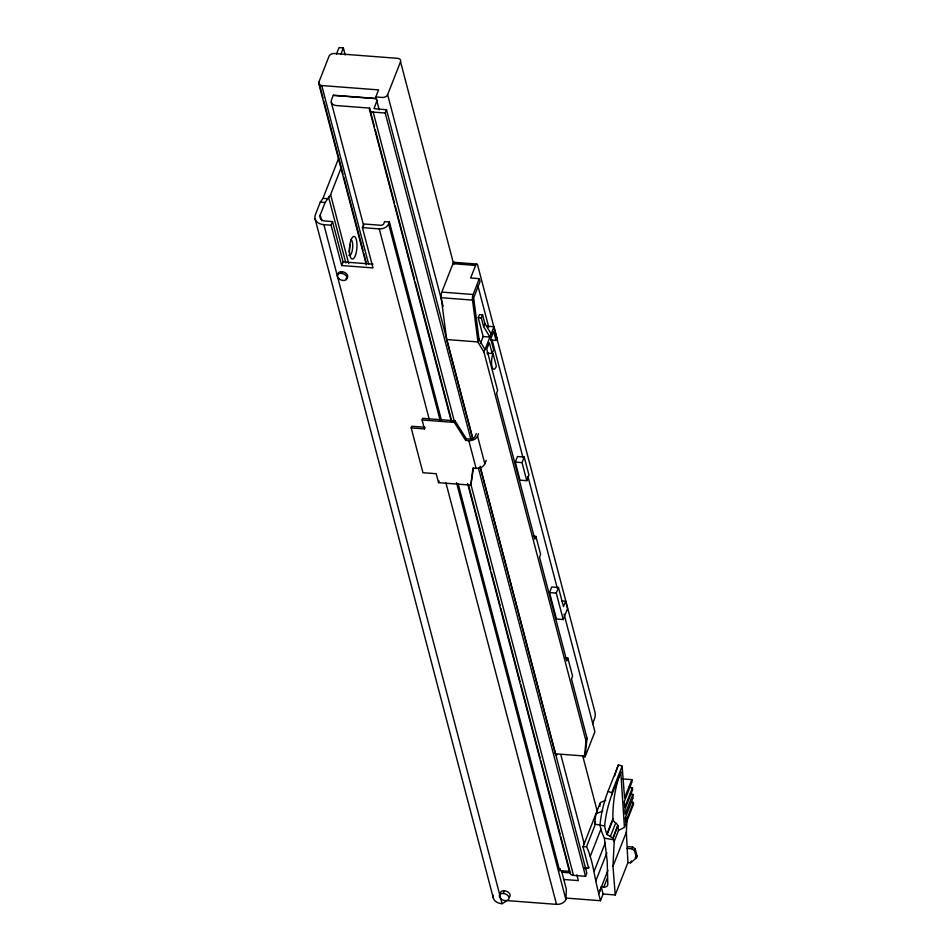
<?xml version="1.0" encoding="UTF-8"?>
<svg xmlns="http://www.w3.org/2000/svg" width="952" height="952" viewBox="0 0 952 952"><rect width="100%" height="100%" fill="white"/><g stroke="black" fill="none" stroke-linecap="round" stroke-linejoin="round"><path stroke-width="1.43" d="M622.203 778.891L631.89 779.628L624.572 797.943L622.132 766.205L618.443 764.765L608.03 791.338A296.286 192.03 21.4 0 0 599.986 825.11A356.036 103.471 14.2 0 0 601.14 829.93A356.691 103.661 14.2 0 0 604.401 838.117L607.197 861.013L607.804 884.456A5.105 3.308 21.4 0 1 603.842 887.062L601.212 886.859L603.092 894.023L615.242 894.951L612.969 866.344L614.218 841.497L612.838 838.058L607.15 834.571A7.604 2.213 14.2 0 1 606.9 834.142A350.479 101.852 14.2 0 1 604.615 825.943A291.502 188.924 21.4 0 1 611.838 794.765L620.787 771.953L624.441 827.395L618.491 830.477L614.218 841.497M615.242 894.951L627.927 862.583L626.368 832.167L627.106 817.542M565.155 657.951L567.856 658.153L572.58 676.158L571.486 678.954L587.051 738.252L585.992 740.942L584.48 756.019L555.385 753.794L480.272 467.563M584.445 756.733A4.819 0.654 -75.3 0 0 584.576 757.268L584.671 757.268A4.558 0.619 -75.3 0 0 585.075 756.733L587.051 738.252M411.193 427.9L424.437 428.912L425.08 427.281L411.835 426.27L411.193 427.9L422.95 472.704L436.195 473.715L438.551 482.664L470.823 485.127L472.977 468.182L476.107 468.42A7.152 4.927 -14.7 0 0 484.842 463.862L486.198 460.375M473.442 467.956L470.823 485.127M600.236 825.039L594.524 824.194L595.928 813.793L600.343 802.524L605.71 800.382M599.819 806.415L600.165 803.821M323.025 97.996L318.872 82.169L329.023 56.263A4.343 2.987 -14.7 0 1 334.319 53.491L397.662 58.334A4.343 2.987 -14.7 0 1 400.542 61.725L453.735 264.406M336.484 54.074L339.019 47.6L343.351 47.933L345.207 55.002M340.816 54.395L343.351 47.933M338.591 158.46L322.966 198.349L320.312 202.133L315.386 214.688A12.769 8.794 -14.7 0 0 323.882 224.66L502.097 903.734L507.142 900.604L556.539 904.376A7.664 5.272 -14.7 0 0 565.893 899.497L566.369 889.323L561.478 870.687M321.716 220.804L320.205 215.057L325.12 202.502L330.606 194.66L341.316 167.338M379.217 109.896L375.826 96.949L378.587 89.893L321.752 85.561A4.343 2.987 -14.7 0 1 318.872 82.169M377.135 100.139L374.029 108.635L386.512 109.754L472.525 437.492M441.502 420.451L389.416 221.983L384.596 221.614L383.811 223.637A2.558 1.761 -14.7 0 1 380.693 225.267L363.831 223.982L362.414 227.599L372.994 267.917L341.685 265.525L331.106 225.207L332.522 221.59L325.298 221.042A7.664 5.272 -14.7 0 1 320.205 215.057M443.132 306.175L387.631 94.676L400.542 61.725M470.871 439.312L385.239 113.014L386.512 109.754M341.685 265.525L343.101 261.907L332.522 221.59M341.244 273.319L341.887 271.689M440.3 420.903L388.618 224.006L389.416 221.983M454.925 263.18A4.593 1.499 -85.6 0 0 452.95 263.68L441.811 292.109L473.12 294.501L479.32 278.662L470.657 277.996L475.583 265.418A4.593 1.499 -85.6 0 1 477.714 265.382L594.988 712.239A4.593 1.499 -85.6 0 1 594.548 718.724L592.584 723.758M424.437 428.912L422.093 419.963L422.736 418.333L454.997 420.796L466.325 438.777L469.455 439.015A4.855 3.344 -14.7 0 0 475.381 435.921L476.297 433.6M480.451 343.47L483.164 336.544L478.225 317.73L479.463 314.588L482.593 314.826L484.854 323.442L491.149 333.914L493.969 326.714L487.222 326.203M479.32 278.662L480.07 281.506L473.668 297.833L479.058 339.567L485.032 349.515L489.911 337.067L483.628 326.595L481.355 317.98L482.593 314.826M483.628 326.595L484.854 323.442M441.502 293.073A4.593 1.499 -85.6 0 0 441.216 297.714L446.666 339.543L477.797 341.923L479.034 338.936L477.797 341.923L483.937 352.05L585.992 740.942M478.463 433.767L477.547 436.087A7.152 4.927 -14.7 0 1 468.824 440.645L465.683 440.407L454.366 422.426L454.997 420.796M483.937 352.05L484.984 349.36M489.863 336.901L491.101 333.759M438.551 482.664L439.193 481.034M490.661 340.007L496.052 340.411L496.956 338.115L493.969 326.714M465.683 440.407L466.325 438.777M515.294 462.101L517.483 456.532L524.219 457.043L528.967 475.107L526.777 480.677L520.03 480.165L515.294 462.101L522.041 462.624L526.777 480.677M522.041 462.624L524.219 457.043M533.203 536.202L535.905 536.404L534.81 539.189L496.527 393.331L497.634 390.51L486.769 349.134L489.316 342.625L492.184 353.549L493.636 349.836L490.78 338.924L493.695 331.463L496.052 340.411M565.619 601.224L567.535 608.53L563.215 619.538L556.48 619.026L549.53 592.56L551.72 586.979L558.455 587.503L563.489 606.65L565.619 601.224L561.573 600.914M563.215 619.538L556.277 593.072L558.455 587.503M567.856 658.153L566.761 660.938L539.534 557.206L540.629 554.409L535.905 536.404M503.287 893.452L504.346 890.739M560.359 868.748L559.633 870.592L458.114 483.723M584.647 867.891L588.622 868.2L583.005 846.78L595.631 814.567M594.524 824.194L595.512 821.695M601.509 886.693L598.82 893.559C594.274 878.03 593.441 861.536 586.575 846.661L595.512 823.837M611.838 794.765L611.708 792.778L622.132 766.205M590.24 856.407L600.986 829.002M569.748 871.961A5.367 3.689 -14.7 0 0 573.509 875.388L585.551 876.304L586.825 873.043L480.07 466.242M606.9 834.142L612.898 818.839A291.502 188.924 21.4 0 1 620.787 771.953M607.15 834.571L613.005 819.636M594.143 871.258L605.353 842.651M610.363 836.558L615.682 822.968A6.319 4.094 21.4 0 1 612.898 818.839M595.619 881.397L606.84 852.79M628.76 787.316L632.414 787.744L624.679 807.51L624.286 801.584L632.033 781.83L631.89 779.628M612.909 838.129L617.765 825.467A5.022 3.249 21.4 0 0 615.682 822.968M613.088 838.403L617.812 825.622M630.248 794.099L632.854 794.408L625.119 814.162L624.821 809.64L632.556 789.886L632.414 787.744M630.771 802.155L633.389 802.465L625.642 822.231L625.345 817.708L633.092 797.954L632.854 794.408M624.441 827.395L633.508 804.25L633.389 802.465M598.82 893.559L607.9 870.378M603.842 887.062L607.186 878.517M612.969 866.344L626.368 832.167M566.547 898.117L600.474 900.711L603.092 894.023M626.809 848.446L632.033 848.851L632.747 847.042L635.234 848.982L637.114 856.145L636.412 857.966L630.593 862.786L627.927 862.583M636.412 857.966L634.532 850.791L635.234 848.982M630.593 862.786L631.307 860.977M477.797 341.923L479.058 339.567M635.174 857.764L637.114 856.145M595.928 813.793L602.759 811.068M583.005 846.78L586.575 846.661M375.826 96.949L382.323 97.449A4.343 2.987 -14.7 0 0 387.631 94.676M333.307 95.224L376.254 98.496M376.183 98.675L333.236 95.402L331.451 99.96A7.152 4.927 -14.7 0 0 336.211 105.541L369.566 108.088A5.367 3.689 -14.7 0 0 373.196 112.098L454.306 421.153M373.196 112.098L385.239 113.014M322.966 198.349L327.774 198.718M320.312 202.133L325.12 202.502M323.882 224.66L331.106 225.207M362.414 227.599L379.265 228.885A7.664 5.272 -14.7 0 0 388.618 224.006M454.104 262.324L476.738 264.049M452.95 263.68L475.583 265.418M343.101 261.907L372.994 264.18M441.216 297.714L472.525 300.106L477.952 341.708M478.225 317.73L481.355 317.98M483.164 336.544L489.911 337.067M486.793 353.132L493.053 353.644L496.337 366.151A8.937 2.904 -85.6 0 1 492.041 366.675A8.937 2.904 -85.6 0 1 493.053 353.644M422.093 419.963L454.366 422.426M549.53 592.56L556.277 593.072M627.511 846.637L632.747 847.042M559.728 870.604L569.879 871.377L560.823 836.879M561.787 872.246L570.664 872.924M563.536 879.446L578.352 880.588L576.841 874.828M599.986 825.11L604.615 825.943M604.401 838.117L613.921 839.831M608.03 791.338L611.708 792.778M632.033 848.851L634.532 850.791M477.833 285.552L488.745 327.155M492.136 340.066L523.005 457.71M527.908 476.357L557.265 588.253M564.048 614.076L594.917 731.719L585.444 755.9A4.593 1.499 -85.6 0 1 585.206 756.412M582.755 756.019L597.463 812.08M598.594 893.547L600.474 900.711M477.547 436.087L484.842 463.862M560.93 755.067L584.338 844.269M446.666 339.543L472.716 438.789M478.416 468.063L585.551 876.304M468.824 440.645L476.107 468.42M470.895 484.401L573.509 875.388M369.566 108.088L374.469 126.771M375.219 129.65L394.461 202.954M395.211 205.834L414.453 279.15M415.215 282.018L451.807 421.45M468.396 484.699L490.661 569.51M491.41 572.39L500.086 605.448M500.847 608.328L520.078 681.632M520.839 684.512L540.07 757.816M540.831 760.696L560.073 834M369.543 109.789L451.403 421.724M467.622 483.533L569.855 873.079M456.52 482.712L565.893 899.497M379.265 228.885L429.114 418.809M445.952 482.962L556.539 904.376M331.284 102.316L363.723 225.933M321.752 85.561L368.579 263.966M323.775 100.864L343.029 174.252M343.791 177.12L363.045 250.495M363.795 253.375L366.068 262.014M318.765 83.597L366.341 264.882M330.606 194.66L348.718 263.644M328.511 196.85L345.862 262.966M315.088 218.9L493.303 897.974M617.896 826.134L618.491 830.477M502.097 903.734A12.769 8.794 -14.7 0 1 493.195 895.189M500.383 893.392A5.105 3.308 21.4 0 1 507 891.453A5.105 3.308 21.4 0 1 508.88 897.438M350.99 239.559A8.044 2.618 -85.6 0 1 352.49 249.329A8.044 2.618 -85.6 0 1 348.741 255.136M338.008 274.902A5.105 3.308 21.4 0 1 343.803 272.094A5.105 3.308 21.4 0 1 346.897 278.067M346.421 278.389A5.105 3.308 21.4 0 1 345.85 278.627M349.836 244.759A8.044 2.618 -85.6 0 1 348.979 251.959M589.014 867.212A4.343 2.987 -14.7 0 1 588.514 867.605M586.694 868.426A4.343 2.987 -14.7 0 1 584.707 868.617M557.075 754.615A4.593 1.499 -85.6 0 1 555.385 753.794M472.525 300.106A4.593 1.499 -85.6 0 1 473.12 294.501M487.84 354.322A8.937 2.904 -85.6 0 1 488.245 353.275M614.73 775.785A296.286 192.03 21.4 0 1 618.443 764.765M500.692 898.676A5.105 3.308 21.4 0 0 508.939 898.997A5.105 3.308 21.4 0 0 503.025 893.44A5.105 3.308 21.4 0 0 500.692 898.676M355.596 254.827A11.364 3.701 -85.6 0 0 354.513 236.524A11.364 3.701 -85.6 0 0 349.455 251.852A11.364 3.701 -85.6 0 0 355.596 254.827M338.662 278.543A5.105 3.308 21.4 0 0 346.909 278.853A5.105 3.308 21.4 0 0 340.995 273.307A5.105 3.308 21.4 0 0 338.662 278.543"/></g></svg>
